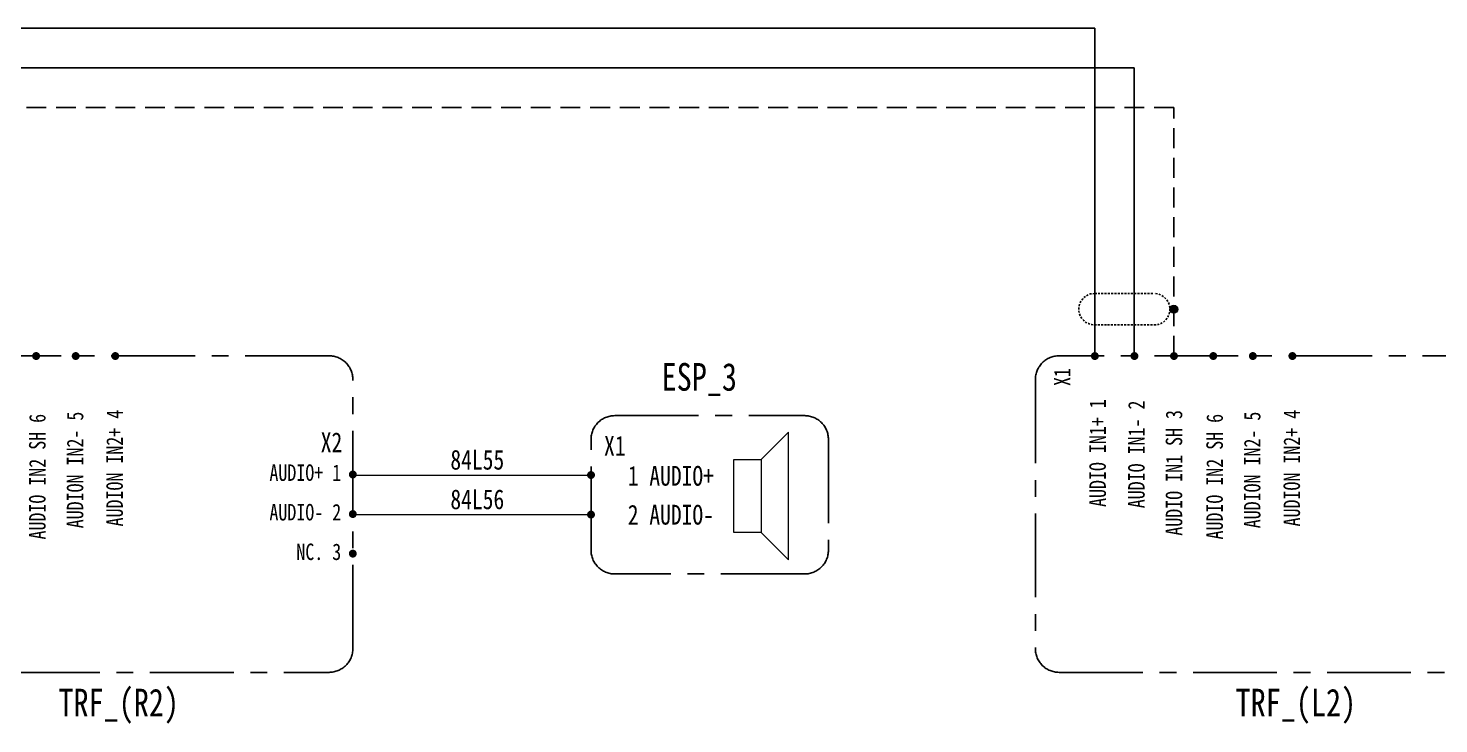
# Model space of a CAD drawing. Header units: millimetres. Extents: x 602 to 1213, y -129 to 311.
# Drawn here: x 963.6 to 1070.5, y -56.1 to -3.4 of the extents above; entities that cross this region are included whole.
import ezdxf
from ezdxf.enums import TextEntityAlignment as Align

# ---------------------------------------------------------------- set-up
doc = ezdxf.new("R2010")
doc.units = ezdxf.units.MM
doc.linetypes.add('CENTER', pattern=[50.8, 31.75, -6.35, 6.35, -6.35])
doc.linetypes.add('HIDDEN', pattern=[0.375, 0.25, -0.125])
for name, color, linetype, lineweight in [('7', 7, 'Continuous', 15), ('LINE', 7, 'Continuous', 15), ('TEXT', 7, 'Continuous', 15)]:
    doc.layers.add(name, color=color, linetype=linetype, lineweight=lineweight)
for name, color, linetype in [('AUDIO+', 26, 'Continuous'), ('AUDIO-', 30, 'Continuous'), ('SHIELD', 41, 'Continuous')]:
    doc.layers.add(name, color=color, linetype=linetype)
doc.styles.add('ROMANS', font='txt', dxfattribs={"height": 0.2})

# ---------------------------------------------------------------- blocks, each defined once
blk = doc.blocks.new('BALL')
at = {"layer": 'LINE'}
h = blk.add_hatch(color=256, dxfattribs=at)
h.paths.add_polyline_path([(203.75, 320.229, 0.41419), (203.5, 319.979), (203.75, 319.979)])
h.paths.add_polyline_path([(203.75, 320.229), (203.75, 319.979), (204, 319.979, 0.41419)])
h.paths.add_polyline_path([(204, 319.979, 0.00002), (204, 319.979), (203.5, 319.979, 1.00004)])
blk.add_circle((203.75, 319.979), 0.25, dxfattribs=at)
blk = doc.blocks.new('A$C38FC7A60')
at = {"layer": 'SHIELD', "linetype": 'HIDDEN'}
for p, q in [((-1.98, 10), (-1.98, 2.5)), ((0, 0), (0, 0.52))]:
    blk.add_line(p, q, dxfattribs=at)
for points in [[(-1.98, 10), (-1.98, 10), (-1.94, 10.52), (-1.94, 10.52), (-1.23, 12.78), (1.93, 12.35), (1.98, 10), (1.98, 10), (1.98, 2.5), (1.98, 2.5)], [(1.98, 2.5), (1.98, 2.5), (1.94, 1.98), (1.94, 1.98), (1.34, 0.01), (-1.34, 0.01), (-1.94, 1.98), (-1.94, 1.98), (-1.98, 2.5), (-1.98, 2.5)]]:
    blk.add_open_spline(points, degree=3, knots=[0, 0, 0, 0, 1, 1, 1, 2, 2, 2, 3, 3, 3, 3], dxfattribs=at)
at = {"layer": 'SHIELD', "linetype": 'HIDDEN', "xscale": -2, "yscale": 2, "zscale": 2}
blk.add_blockref('BALL', (407.5, -639.96), dxfattribs=at)

msp = doc.modelspace()

# ---------------------------------------------------------------- linework, layer by layer
at = {"color": 1, "linetype": 'CENTER', "ltscale": 0.2}
for points in [[(950.67, -30.01), (950.67, -50.41, 0.414214), (952.47, -52.21), (986.37, -52.21, 0.414214), (988.17, -50.41), (988.17, -30.01, 0.414214), (986.37, -28.21), (952.47, -28.21, 0.414214)], [(1039.92, -30.01), (1039.92, -50.41, 0.414214), (1041.72, -52.21), (1075.62, -52.21, 0.414214), (1077.42, -50.41), (1077.42, -30.01, 0.414214), (1075.62, -28.21), (1041.72, -28.21, 0.414214)], [(1006.23, -42.95), (1006.23, -34.55, -0.414214), (1008.03, -32.75), (1022.43, -32.75, -0.414214), (1024.23, -34.55), (1024.23, -42.95, -0.414214), (1022.43, -44.75), (1008.03, -44.75, -0.414214)]]:
    msp.add_lwpolyline(points, format="xyb", close=True, dxfattribs=at)
at = {"const_width": 0.3}
for points in [[(964.16, -28.08, 1), (964.16, -28.38, 1)], [(967.16, -28.08, 1), (967.16, -28.38, 1)], [(970.16, -28.08, 1), (970.16, -28.38, 1)], [(1044.43, -28.08, -1), (1044.43, -28.38, -1)], [(1047.43, -28.08, -1), (1047.43, -28.38, -1)], [(1050.43, -28.08, -1), (1050.43, -28.38, -1)], [(1053.41, -28.08, 1), (1053.41, -28.38, 1)], [(1056.41, -28.08, 1), (1056.41, -28.38, 1)], [(1059.41, -28.08, 1), (1059.41, -28.38, 1)], [(988.32, -37.21, -1), (988.02, -37.21, -1)], [(1006.08, -37.25, -1), (1006.38, -37.25, -1)], [(988.32, -40.21, -1), (988.02, -40.21, -1)], [(1006.08, -40.25, -1), (1006.38, -40.25, -1)], [(988.32, -43.21, -1), (988.02, -43.21, -1)]]:
    msp.add_lwpolyline(points, format="xyb", close=True, dxfattribs=at)
at = {"layer": '7', "color": 0}
for p, q in [((1021.21, -34), (1019.13, -36.08)), ((1021.21, -43.69), (1021.21, -34)), ((1017.05, -41.61), (1017.05, -36.08)), ((1017.05, -36.08), (1019.13, -36.08)), ((1019.13, -36.08), (1019.13, -41.61)), ((1019.13, -41.61), (1017.05, -41.61)), ((1019.13, -41.61), (1021.21, -43.69))]:
    msp.add_line(p, q, dxfattribs=at)
at = {"layer": '7'}
for p, q in [((988.31, -37.25), (1006.21, -37.25)), ((988.31, -40.25), (1006.21, -40.25))]:
    msp.add_line(p, q, dxfattribs=at)
at = {"layer": 'AUDIO+'}
for p, q in [((1044.42, -3.38), (884.19, -3.38)), ((1044.42, -3.38), (955.17, -3.38)), ((1044.42, -28.21), (1044.42, -3.38))]:
    msp.add_line(p, q, dxfattribs=at)
at = {"layer": 'AUDIO-'}
for p, q in [((1047.42, -6.38), (881.19, -6.38)), ((1047.42, -6.38), (958.17, -6.38)), ((1047.42, -28.21), (1047.42, -6.38))]:
    msp.add_line(p, q, dxfattribs=at)
at = {"layer": 'SHIELD', "linetype": 'HIDDEN', "ltscale": 6}
for p, q in [((1050.42, -9.38), (878.19, -9.38)), ((1050.42, -9.38), (961.17, -9.38)), ((1050.42, -28.21), (1050.42, -9.38))]:
    msp.add_line(p, q, dxfattribs=at)

# ---------------------------------------------------------------- block references
at = {"layer": '7', "xscale": -0.5999999999999659, "yscale": 0.5999999999999659, "zscale": 0.6, "rotation": 90}
msp.add_blockref('A$C38FC7A60', (1050.42, -24.68), dxfattribs=at)

# ---------------------------------------------------------------- texts
at = {"style": 'ROMANS', "width": 0.8}
for s, p in [('AUDIO IN1+ 1', (1044.64, -39.67)), ('AUDIO IN1- 2', (1047.58, -39.77)), ('AUDIO IN2 SH 6', (964.25, -42.14)), ('AUDION IN2- 5', (967.11, -41.29)), ('AUDION IN2+ 4', (970.11, -41.15)), ('AUDIO IN1 SH 3', (1050.43, -41.85)), ('AUDIO IN2 SH 6', (1053.51, -42.14)), ('AUDION IN2- 5', (1056.36, -41.29)), ('AUDION IN2+ 4', (1059.36, -41.15))]:
    msp.add_text(s, height=1.25, rotation=90, dxfattribs=at).set_placement(p, align=Align.MIDDLE_LEFT)
for s, height, p in [('AUDIO+ 1', 1.25, (987.29, -37.07)), ('1 AUDIO+', 1.5, (1015.55, -37.31)), ('AUDIO- 2', 1.25, (987.29, -40.07)), ('2 AUDIO-', 1.5, (1015.55, -40.26)), ('NC. 3', 1.25, (987.29, -43.07))]:
    msp.add_text(s, height=height, dxfattribs=at).set_placement(p, align=Align.MIDDLE_RIGHT)
at = {"layer": 'TEXT', "lineweight": 0, "style": 'ROMANS', "width": 0.8}
for s, p in [('ESP_3', (1014.44, -30.86)), ('TRF_(R2)', (970.42, -55.55)), ('TRF_(L2)', (1059.67, -55.55))]:
    msp.add_text(s, height=2.1, dxfattribs=at).set_placement(p, align=Align.CENTER)
at = {"layer": 'TEXT', "style": 'ROMANS', "width": 0.8}
msp.add_text('X1', height=1.25, rotation=90, dxfattribs=at).set_placement((1041.95, -29.14), align=Align.MIDDLE_RIGHT)
for s, p in [('X2', (987.37, -34.77)), ('X1', (1008.85, -35.03)), ('84L55', (999.65, -36.09)), ('84L56', (999.65, -39.09))]:
    msp.add_text(s, height=1.5, dxfattribs=at).set_placement(p, align=Align.MIDDLE_RIGHT)

doc.saveas('drawing.dxf')
